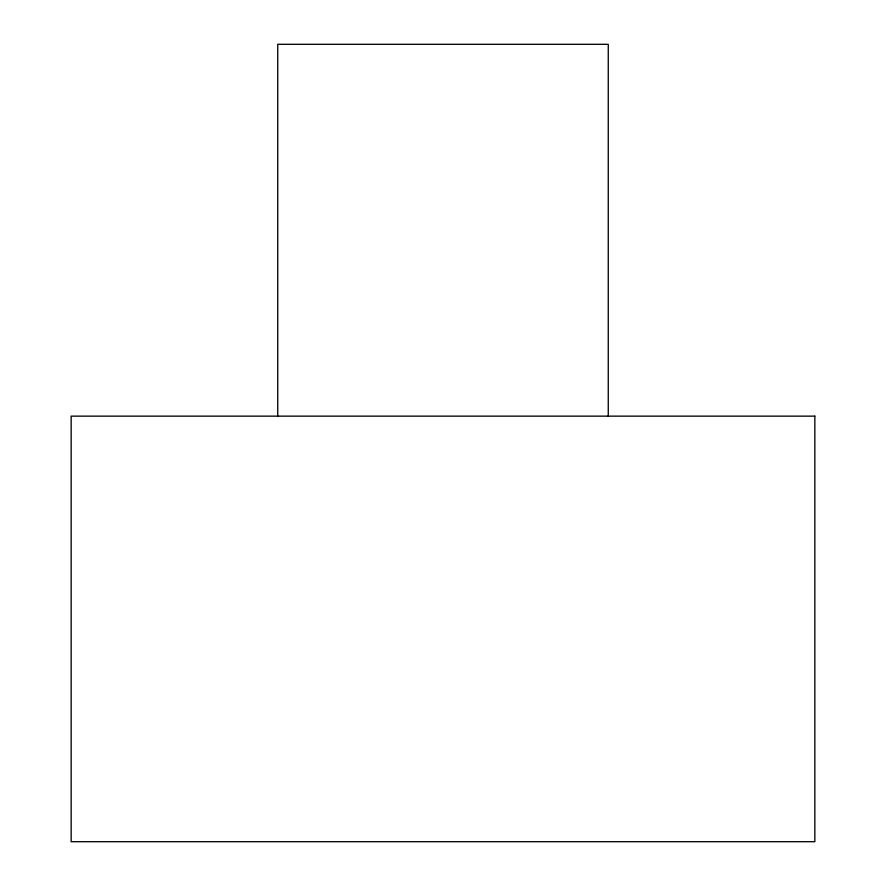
<?xml version="1.0" encoding="UTF-8"?>
<svg xmlns="http://www.w3.org/2000/svg" width="886" height="886" viewBox="0 0 886 886"><rect width="100%" height="100%" fill="white"/><g stroke="black" fill="none" stroke-linecap="round" stroke-linejoin="round"><path stroke-width="1.33" d="M608.261 416.143L608.261 44.3L277.739 44.3L277.739 416.143M814.843 416.143L71.157 416.143L71.157 841.7L814.843 841.7L814.843 416.143"/></g></svg>
